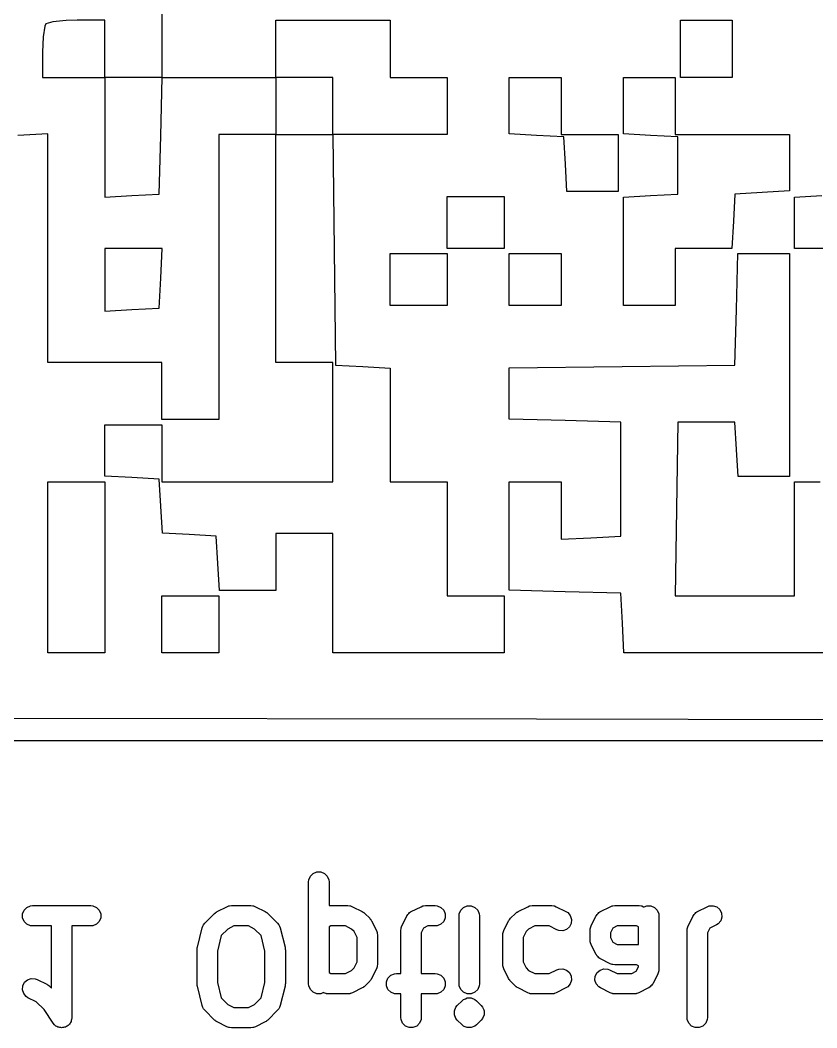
# Model space of a CAD drawing. Extents: x 110.4 to 184.6, y -131.1 to -56.8.
# Drawn here: x 142.35 to 150.17, y -107.9 to -98.01 of the extents above; entities that cross this region are included whole.
import ezdxf

# ---------------------------------------------------------------- set-up
doc = ezdxf.new("R2010")
doc.units = 0
doc.layers.add('BLACK', color=7, linetype='CONTINUOUS')

msp = doc.modelspace()

# ---------------------------------------------------------------- linework, layer by layer
at = {"layer": 'BLACK', "linetype": 'CONTINUOUS'}
for p, q in [((143.738022, -97.44801), (143.738021, -98.00793)), ((142.601214, -98.041864), (142.590268, -98.066021)), ((142.667486, -98.0228), (142.601214, -98.041864)), ((142.80091, -98.010489), (142.667486, -98.0228)), ((142.906625, -98.007929), (142.80091, -98.010489)), ((143.178102, -98.007929), (142.906625, -98.007929)), ((143.178102, -98.28789), (143.178102, -98.007929)), ((143.738021, -98.00793), (143.738021, -98.56785)), ((144.857861, -98.28789), (144.857861, -98.007929)), ((144.857861, -98.007929), (145.417781, -98.00793)), ((145.417781, -98.00793), (145.977701, -98.00793)), ((145.977701, -98.00793), (145.977702, -98.28789)), ((148.828202, -98.28789), (148.828202, -98.00793)), ((148.828202, -98.00793), (149.082711, -98.00793)), ((149.082711, -98.00793), (149.33722, -98.00793)), ((149.33722, -98.00793), (149.33722, -98.28789)), ((142.590268, -98.066021), (142.573773, -98.171034)), ((142.573773, -98.171034), (142.56728, -98.321824)), ((142.56728, -98.321824), (142.56728, -98.56785)), ((143.178103, -98.56785), (143.178102, -98.28789)), ((144.857862, -98.56785), (144.857861, -98.28789)), ((145.977702, -98.28789), (145.977701, -98.56785)), ((148.828202, -98.56785), (148.828202, -98.28789)), ((149.33722, -98.28789), (149.33722, -98.56785)), ((142.56728, -98.56785), (142.872691, -98.567851)), ((142.872691, -98.567851), (143.178103, -98.56785)), ((143.459729, -98.56785), (143.178103, -98.56785)), ((143.178103, -98.56785), (143.178103, -99.15588)), ((143.738021, -98.56785), (143.459729, -98.56785)), ((143.726963, -99.140495), (143.741356, -98.56785)), ((143.741356, -98.56785), (144.29794, -98.56785)), ((144.29794, -98.56785), (144.857862, -98.56785)), ((144.857862, -98.56785), (144.857861, -98.84781)), ((145.137821, -98.56785), (144.857862, -98.56785)), ((145.417781, -98.56785), (145.137821, -98.56785)), ((145.417781, -98.84781), (145.417781, -98.56785)), ((145.977701, -98.56785), (146.257661, -98.56785)), ((146.257661, -98.56785), (146.537621, -98.56785)), ((146.537621, -98.56785), (146.537621, -98.84781)), ((147.148442, -98.845149), (147.148442, -98.56785)), ((147.148442, -98.56785), (147.402951, -98.56785)), ((147.402951, -98.56785), (147.65746, -98.56785)), ((147.65746, -98.56785), (147.65746, -98.84781)), ((148.268282, -98.84515), (148.268282, -98.567851)), ((148.268282, -98.567851), (148.522791, -98.567851)), ((148.522791, -98.567851), (148.7773, -98.567851)), ((148.7773, -98.567851), (148.7773, -98.84781)), ((149.082711, -98.56785), (148.828202, -98.56785)), ((149.33722, -98.56785), (149.082711, -98.56785)), ((144.857861, -98.84781), (144.857861, -99.127769)), ((145.417781, -99.127769), (145.417781, -98.84781)), ((146.537621, -98.84781), (146.537621, -99.127769)), ((147.148442, -99.122449), (147.148442, -98.845149)), ((147.65746, -98.84781), (147.65746, -99.12777)), ((148.268282, -99.122449), (148.268282, -98.84515)), ((148.7773, -98.84781), (148.7773, -99.127769)), ((142.618182, -99.122689), (142.325496, -99.137955)), ((142.618181, -100.245069), (142.618182, -99.122689)), ((144.577901, -99.12777), (144.297941, -99.127769)), ((144.297941, -99.127769), (144.297941, -100.527569)), ((144.857861, -99.127769), (144.577901, -99.12777)), ((144.857861, -99.127769), (145.137821, -99.127769)), ((144.857862, -100.247609), (144.857861, -99.127769)), ((145.137821, -99.127769), (145.415833, -99.127769)), ((145.415833, -99.127769), (145.429533, -100.260335)), ((145.976727, -99.127769), (145.417781, -99.127769)), ((146.537621, -99.127769), (145.976727, -99.127769)), ((147.415677, -99.137835), (147.148442, -99.122449)), ((147.65746, -99.12777), (147.93742, -99.127769)), ((147.93742, -99.127769), (148.21738, -99.127769)), ((148.21738, -99.127769), (148.21738, -99.407729)), ((148.535516, -99.137835), (148.268282, -99.122449)), ((148.7773, -99.127769), (149.33722, -99.127769)), ((149.33722, -99.127769), (149.89714, -99.12777)), ((149.89714, -99.12777), (149.89714, -99.405069)), ((143.178103, -99.15588), (143.178102, -99.743911)), ((143.71257, -99.71314), (143.726963, -99.140495)), ((147.682911, -99.15322), (147.415677, -99.137835)), ((147.698297, -99.420455), (147.682911, -99.15322)), ((148.802751, -99.15322), (148.535516, -99.137835)), ((148.802751, -99.43318), (148.802751, -99.15322)), ((147.713682, -99.687689), (147.698297, -99.420455)), ((148.21738, -99.407729), (148.21738, -99.687689)), ((149.89714, -99.405069), (149.89714, -99.682369)), ((148.802751, -99.713139), (148.802751, -99.43318)), ((143.445337, -99.728526), (143.71257, -99.71314)), ((147.965531, -99.687689), (147.713682, -99.687689)), ((148.21738, -99.687689), (147.965531, -99.687689)), ((148.535515, -99.728526), (148.802751, -99.713139)), ((149.362671, -99.71314), (149.347285, -99.980375)), ((149.629905, -99.697755), (149.362671, -99.71314)), ((149.89714, -99.682369), (149.629905, -99.697755)), ((143.178102, -99.743911), (143.445337, -99.728526)), ((146.537621, -99.9931), (146.537621, -99.738591)), ((146.537621, -99.738591), (146.81758, -99.738591)), ((146.81758, -99.738591), (147.09754, -99.738591)), ((147.09754, -99.738591), (147.09754, -99.9931)), ((148.268282, -99.743911), (148.535515, -99.728526)), ((148.268282, -100.27572), (148.268282, -99.743911)), ((149.94804, -99.99576), (149.948041, -99.743911)), ((149.948041, -99.743911), (150.215276, -99.728526)), ((146.537621, -100.247609), (146.537621, -99.9931)), ((147.09754, -99.9931), (147.09754, -100.247609)), ((149.347285, -99.980375), (149.3319, -100.247609)), ((149.94804, -100.247609), (149.94804, -99.99576)), ((142.618182, -100.863751), (142.618181, -100.245069)), ((143.178103, -100.247609), (143.178102, -100.55568)), ((143.460602, -100.247609), (143.178103, -100.247609)), ((143.743102, -100.247609), (143.460602, -100.247609)), ((143.727836, -100.540295), (143.743102, -100.247609)), ((144.857861, -101.367449), (144.857862, -100.247609)), ((145.429533, -100.260335), (145.443232, -101.392901)), ((145.977701, -100.55302), (145.977701, -100.298511)), ((145.977701, -100.298511), (146.257661, -100.298511)), ((146.257661, -100.298511), (146.537621, -100.298511)), ((146.81758, -100.247609), (146.537621, -100.247609)), ((146.537621, -100.298511), (146.537621, -100.55302)), ((147.09754, -100.247609), (146.81758, -100.247609)), ((147.148442, -100.55302), (147.148442, -100.298511)), ((147.148442, -100.298511), (147.402951, -100.298511)), ((147.402951, -100.298511), (147.65746, -100.298511)), ((147.65746, -100.298511), (147.65746, -100.55302)), ((148.268282, -100.807529), (148.268282, -100.27572)), ((149.0546, -100.247609), (148.7773, -100.24761)), ((148.7773, -100.24761), (148.7773, -100.527569)), ((149.3319, -100.247609), (149.0546, -100.247609)), ((149.377118, -100.845705), (149.391566, -100.298511)), ((149.391566, -100.298511), (149.644353, -100.298511)), ((149.644353, -100.298511), (149.89714, -100.298511)), ((149.89714, -100.298511), (149.89714, -101.3929)), ((150.228001, -100.247609), (149.94804, -100.247609)), ((143.178102, -100.55568), (143.178102, -100.863751)), ((143.71257, -100.832979), (143.727836, -100.540295)), ((144.297941, -100.527569), (144.297941, -101.927369)), ((145.977701, -100.807529), (145.977701, -100.55302)), ((146.537621, -100.55302), (146.537621, -100.807529)), ((147.148442, -100.807529), (147.148442, -100.55302)), ((147.65746, -100.55302), (147.65746, -100.807529)), ((148.7773, -100.527569), (148.7773, -100.807529)), ((146.257661, -100.807529), (145.977701, -100.807529)), ((146.537621, -100.807529), (146.257661, -100.807529)), ((147.402951, -100.807529), (147.148442, -100.807529)), ((147.65746, -100.807529), (147.402951, -100.807529)), ((148.522791, -100.807529), (148.268282, -100.807529)), ((148.7773, -100.807529), (148.522791, -100.807529)), ((142.618182, -101.367449), (142.618182, -100.863751)), ((143.178102, -100.863751), (143.445336, -100.848365)), ((143.445336, -100.848365), (143.71257, -100.832979)), ((149.362671, -101.3929), (149.377118, -100.845705)), ((143.178102, -101.367449), (142.618182, -101.367449)), ((143.738022, -101.367449), (143.178102, -101.367449)), ((143.738021, -101.647409), (143.738022, -101.367449)), ((145.137821, -101.367449), (144.857861, -101.367449)), ((145.417781, -101.367449), (145.137821, -101.367449)), ((145.417781, -101.95282), (145.417781, -101.367449)), ((145.443232, -101.392901), (145.710465, -101.408285)), ((145.710465, -101.408285), (145.977702, -101.423671)), ((147.148442, -101.420336), (148.255556, -101.406618)), ((148.255556, -101.406618), (149.362671, -101.3929)), ((149.89714, -101.3929), (149.89714, -102.487288)), ((145.977702, -101.423671), (145.977701, -101.980931)), ((147.148441, -101.67213), (147.148442, -101.420336)), ((143.738021, -101.927369), (143.738021, -101.647409)), ((147.148442, -101.923924), (147.148441, -101.67213)), ((143.178102, -102.230119), (143.178102, -101.97827)), ((143.178102, -101.97827), (143.458061, -101.97827)), ((143.458061, -101.97827), (143.738021, -101.97827)), ((144.017981, -101.927369), (143.738021, -101.927369)), ((143.738021, -101.97827), (143.738021, -102.25823)), ((144.297941, -101.927369), (144.017981, -101.927369)), ((145.417781, -102.53819), (145.417781, -101.95282)), ((145.977701, -101.980931), (145.977701, -102.538189)), ((147.695637, -101.938372), (147.148442, -101.923924)), ((148.242831, -101.95282), (147.695637, -101.938372)), ((148.242831, -102.512739), (148.242831, -101.95282)), ((148.802751, -101.95282), (148.788795, -102.805425)), ((149.082711, -101.95282), (148.802751, -101.95282)), ((149.362671, -101.95282), (149.082711, -101.95282)), ((149.378056, -102.220054), (149.362671, -101.95282)), ((143.178102, -102.481968), (143.178102, -102.230119)), ((143.738021, -102.25823), (143.738022, -102.53819)), ((149.393442, -102.487288), (149.378056, -102.220054)), ((143.445337, -102.497354), (143.178102, -102.481968)), ((143.71257, -102.512739), (143.445337, -102.497354)), ((149.645291, -102.487288), (149.393442, -102.487288)), ((149.89714, -102.487288), (149.645291, -102.487288)), ((142.618182, -102.53819), (142.898142, -102.538189)), ((142.618182, -103.37807), (142.618182, -102.53819)), ((142.898142, -102.538189), (143.178102, -102.53819)), ((143.178102, -102.53819), (143.178102, -103.37807)), ((143.727867, -102.777403), (143.71257, -102.512739)), ((143.738022, -102.53819), (144.577901, -102.538189)), ((144.577901, -102.538189), (145.417781, -102.53819)), ((145.977701, -102.538189), (146.257661, -102.53819)), ((146.257661, -102.53819), (146.537621, -102.53819)), ((146.537621, -102.53819), (146.537621, -103.09811)), ((147.148442, -103.070936), (147.148442, -102.538189)), ((147.148442, -102.538189), (147.402951, -102.538189)), ((147.402951, -102.538189), (147.65746, -102.538189)), ((147.65746, -102.538189), (147.65746, -102.82069)), ((148.242831, -103.072659), (148.242831, -102.512739)), ((149.948041, -103.09811), (149.948041, -102.53819)), ((149.948041, -102.53819), (150.19989, -102.53819)), ((143.743164, -103.042066), (143.727867, -102.777403)), ((147.65746, -102.82069), (147.657461, -103.103191)), ((148.788795, -102.805425), (148.774838, -103.658029)), ((144.007827, -103.057363), (143.743164, -103.042066)), ((144.27249, -103.072659), (144.007827, -103.057363)), ((144.287876, -103.339894), (144.27249, -103.072659)), ((145.137821, -103.047208), (144.857861, -103.047208)), ((144.857861, -103.047208), (144.857861, -103.327169)), ((145.417781, -103.047208), (145.137821, -103.047208)), ((145.417781, -103.632579), (145.417781, -103.047208)), ((147.148442, -103.603683), (147.148442, -103.070936)), ((147.657461, -103.103191), (147.950146, -103.087925)), ((147.950146, -103.087925), (148.242831, -103.072659)), ((146.537621, -103.09811), (146.537621, -103.65803)), ((149.948041, -103.658029), (149.948041, -103.09811)), ((142.618182, -104.217951), (142.618182, -103.37807)), ((143.178102, -103.37807), (143.178103, -104.21795)), ((144.303261, -103.607128), (144.287876, -103.339894)), ((144.857861, -103.327169), (144.857861, -103.607128)), ((143.738022, -103.93799), (143.738021, -103.65803)), ((143.738021, -103.65803), (144.017981, -103.65803)), ((144.017981, -103.65803), (144.29794, -103.65803)), ((144.29794, -103.65803), (144.297941, -103.93799)), ((144.580561, -103.607128), (144.303261, -103.607128)), ((144.857861, -103.607128), (144.580561, -103.607128)), ((145.417781, -104.21795), (145.417781, -103.632579)), ((146.537621, -103.65803), (146.81758, -103.65803)), ((146.81758, -103.65803), (147.09754, -103.65803)), ((147.09754, -103.65803), (147.09754, -103.93799)), ((147.695637, -103.618132), (147.148442, -103.603683)), ((148.242831, -103.632579), (147.695637, -103.618132)), ((148.258097, -103.925264), (148.242831, -103.632579)), ((148.774838, -103.658029), (149.36144, -103.65803)), ((149.36144, -103.65803), (149.948041, -103.658029)), ((143.738021, -104.21795), (143.738022, -103.93799)), ((144.297941, -103.93799), (144.29794, -104.21795)), ((147.09754, -103.93799), (147.09754, -104.21795)), ((148.273362, -104.217951), (148.258097, -103.925264)), ((142.898142, -104.21795), (142.618182, -104.217951)), ((143.178103, -104.21795), (142.898142, -104.21795)), ((144.017981, -104.21795), (143.738021, -104.21795)), ((144.29794, -104.21795), (144.017981, -104.21795)), ((146.257661, -104.21795), (145.417781, -104.21795)), ((147.09754, -104.21795), (146.257661, -104.21795)), ((149.362671, -104.21795), (148.273362, -104.217951)), ((150.451978, -104.21795), (149.362671, -104.21795)), ((137.50255, -104.854222), (147.415677, -104.867076)), ((147.415677, -104.867076), (157.328803, -104.87993)), ((147.428402, -105.08328), (137.273492, -105.08328)), ((157.583312, -105.08328), (147.428402, -105.08328)), ((145.178935, -106.466447), (145.180856, -106.446938)), ((145.180856, -106.446938), (145.195788, -106.41089)), ((145.195788, -106.41089), (145.223378, -106.3833)), ((145.223378, -106.3833), (145.259426, -106.368368)), ((145.259426, -106.368368), (145.298444, -106.368368)), ((145.298444, -106.368368), (145.334492, -106.3833)), ((145.334492, -106.3833), (145.362082, -106.41089)), ((145.362082, -106.41089), (145.377014, -106.446938)), ((145.377014, -106.446938), (145.378935, -106.466447)), ((145.178935, -107.466447), (145.178935, -106.466447)), ((145.378935, -106.466447), (145.378935, -106.69978)), ((142.371332, -106.780271), (142.386264, -106.744223)), ((142.386264, -106.744223), (142.413854, -106.716633)), ((142.413854, -106.716633), (142.449902, -106.701701)), ((142.449902, -106.701701), (142.469411, -106.69978)), ((142.469411, -106.69978), (143.040839, -106.69978)), ((143.040839, -106.69978), (143.060348, -106.701701)), ((143.060348, -106.701701), (143.096396, -106.716633)), ((143.096396, -106.716633), (143.123986, -106.744223)), ((143.123986, -106.744223), (143.138918, -106.780271)), ((144.281832, -106.757958), (144.37707, -106.710338)), ((144.37707, -106.710338), (144.395379, -106.703331)), ((144.395379, -106.703331), (144.398962, -106.703076)), ((144.398962, -106.703076), (144.402283, -106.701701)), ((144.402283, -106.701701), (144.421792, -106.69978)), ((144.421792, -106.69978), (144.612268, -106.69978)), ((144.612268, -106.69978), (144.631777, -106.701701)), ((144.631777, -106.701701), (144.635096, -106.703076)), ((144.635096, -106.703076), (144.638682, -106.703331)), ((144.638682, -106.703331), (144.65699, -106.710338)), ((144.65699, -106.710338), (144.752228, -106.757958)), ((145.378935, -106.69978), (145.564649, -106.69978)), ((145.564649, -106.69978), (145.584158, -106.701701)), ((145.584158, -106.701701), (145.587477, -106.703076)), ((145.587477, -106.703076), (145.591063, -106.703331)), ((145.591063, -106.703331), (145.609371, -106.710338)), ((145.609371, -106.710338), (145.704609, -106.757958)), ((146.186594, -106.757958), (146.281832, -106.710338)), ((146.281832, -106.710338), (146.300141, -106.703331)), ((146.300141, -106.703331), (146.303724, -106.703076)), ((146.303724, -106.703076), (146.307045, -106.701701)), ((146.307045, -106.701701), (146.326554, -106.69978)), ((146.326554, -106.69978), (146.421792, -106.69978)), ((146.421792, -106.69978), (146.441301, -106.701701)), ((146.441301, -106.701701), (146.477349, -106.716633)), ((146.477349, -106.716633), (146.504939, -106.744223)), ((146.504939, -106.744223), (146.519871, -106.780271)), ((146.657047, -106.780271), (146.671979, -106.744223)), ((146.671979, -106.744223), (146.699569, -106.716633)), ((146.699569, -106.716633), (146.735617, -106.701701)), ((146.735617, -106.701701), (146.774635, -106.701701)), ((146.774635, -106.701701), (146.810683, -106.716633)), ((146.810683, -106.716633), (146.838273, -106.744223)), ((146.838273, -106.744223), (146.853205, -106.780271)), ((147.234213, -106.757958), (147.329451, -106.710338)), ((147.329451, -106.710338), (147.34776, -106.703331)), ((147.34776, -106.703331), (147.351343, -106.703076)), ((147.351343, -106.703076), (147.354664, -106.701701)), ((147.354664, -106.701701), (147.374173, -106.69978)), ((147.374173, -106.69978), (147.564649, -106.69978)), ((147.564649, -106.69978), (147.584158, -106.701701)), ((147.584158, -106.701701), (147.587477, -106.703076)), ((147.587477, -106.703076), (147.591063, -106.703331)), ((147.591063, -106.703331), (147.609371, -106.710338)), ((147.609371, -106.710338), (147.704609, -106.757958)), ((148.043737, -106.757958), (148.138975, -106.710338)), ((148.138975, -106.710338), (148.157284, -106.703331)), ((148.157284, -106.703331), (148.160867, -106.703076)), ((148.160867, -106.703076), (148.164188, -106.701701)), ((148.164188, -106.701701), (148.183697, -106.69978)), ((148.183697, -106.69978), (148.421792, -106.69978)), ((148.421792, -106.69978), (148.441301, -106.701701)), ((148.441301, -106.701701), (148.44462, -106.703076)), ((148.44462, -106.703076), (148.448206, -106.703331)), ((148.448206, -106.703331), (148.466514, -106.710338)), ((148.466514, -106.710338), (148.471115, -106.712638)), ((148.471115, -106.712638), (148.497521, -106.701701)), ((148.497521, -106.701701), (148.536539, -106.701701)), ((148.536539, -106.701701), (148.572587, -106.716633)), ((148.572587, -106.716633), (148.600177, -106.744223)), ((148.600177, -106.744223), (148.615109, -106.780271)), ((148.996118, -106.757958), (149.091356, -106.710338)), ((149.091356, -106.710338), (149.109665, -106.703331)), ((149.109665, -106.703331), (149.148585, -106.700565)), ((149.148585, -106.700565), (149.185601, -106.712903)), ((149.185601, -106.712903), (149.215078, -106.738468)), ((149.215078, -106.738468), (149.232527, -106.773366)), ((142.371332, -106.819289), (142.371332, -106.780271)), ((142.386264, -106.855337), (142.371332, -106.819289)), ((143.138918, -106.819289), (143.123986, -106.855337)), ((143.138918, -106.780271), (143.138918, -106.819289)), ((144.160605, -106.871927), (144.255843, -106.776689)), ((144.255843, -106.776689), (144.263512, -106.770394)), ((144.263512, -106.770394), (144.265242, -106.768401)), ((144.265242, -106.768401), (144.268248, -106.766508)), ((144.268248, -106.766508), (144.270997, -106.764253)), ((144.270997, -106.764253), (144.273437, -106.763241)), ((144.273437, -106.763241), (144.281832, -106.757958)), ((144.752228, -106.757958), (144.760623, -106.763242)), ((144.760623, -106.763242), (144.763063, -106.764253)), ((144.763063, -106.764253), (144.765808, -106.766506)), ((144.765808, -106.766506), (144.768819, -106.768401)), ((144.768819, -106.768401), (144.77055, -106.770397)), ((144.77055, -106.770397), (144.778217, -106.776689)), ((144.778217, -106.776689), (144.873455, -106.871927)), ((145.704609, -106.757958), (145.713004, -106.763242)), ((145.713004, -106.763242), (145.715444, -106.764253)), ((145.715444, -106.764253), (145.718189, -106.766506)), ((145.718189, -106.766506), (145.7212, -106.768401)), ((145.7212, -106.768401), (145.722931, -106.770397)), ((145.722931, -106.770397), (145.730598, -106.776689)), ((145.730598, -106.776689), (145.778216, -106.824308)), ((145.778216, -106.824308), (145.784508, -106.831974)), ((145.784508, -106.831974), (145.786506, -106.833707)), ((145.786506, -106.833707), (145.788399, -106.836715)), ((145.788399, -106.836715), (145.790653, -106.839461)), ((145.790653, -106.839461), (145.791663, -106.841901)), ((145.791663, -106.841901), (145.796949, -106.850298)), ((145.796949, -106.850298), (145.844568, -106.945535)), ((146.094254, -106.897917), (146.141873, -106.802679)), ((146.141873, -106.802679), (146.143925, -106.799418)), ((146.143925, -106.799418), (146.144439, -106.797878)), ((146.144439, -106.797878), (146.146102, -106.79596)), ((146.146102, -106.79596), (146.152316, -106.786089)), ((146.152316, -106.786089), (146.161788, -106.777873)), ((146.161788, -106.777873), (146.170004, -106.768401)), ((146.170004, -106.768401), (146.179875, -106.762187)), ((146.179875, -106.762187), (146.181793, -106.760524)), ((146.181793, -106.760524), (146.183333, -106.76001)), ((146.183333, -106.76001), (146.186594, -106.757958)), ((146.519871, -106.819289), (146.504939, -106.855337)), ((146.519871, -106.780271), (146.519871, -106.819289)), ((146.655126, -106.79978), (146.657047, -106.780271)), ((146.655126, -107.466447), (146.655126, -106.79978)), ((146.853205, -106.780271), (146.855126, -106.79978)), ((146.855126, -106.79978), (146.855126, -107.466447)), ((147.094254, -106.945536), (147.141873, -106.850298)), ((147.141873, -106.850298), (147.147158, -106.841901)), ((147.147158, -106.841901), (147.148169, -106.839462)), ((147.148169, -106.839462), (147.150422, -106.836715)), ((147.150422, -106.836715), (147.152316, -106.833708)), ((147.152316, -106.833708), (147.15431, -106.831978)), ((147.15431, -106.831978), (147.160605, -106.824308)), ((147.160605, -106.824308), (147.208224, -106.77669)), ((147.208224, -106.77669), (147.215893, -106.770395)), ((147.215893, -106.770395), (147.217623, -106.768401)), ((147.217623, -106.768401), (147.220627, -106.766509)), ((147.220627, -106.766509), (147.223377, -106.764253)), ((147.223377, -106.764253), (147.22582, -106.763241)), ((147.22582, -106.763241), (147.234213, -106.757958)), ((147.704609, -106.757958), (147.7212, -106.768401)), ((147.7212, -106.768401), (147.746764, -106.797878)), ((147.746764, -106.797878), (147.759102, -106.834894)), ((147.759102, -106.834894), (147.756336, -106.873814)), ((147.951397, -106.897917), (147.999016, -106.802679)), ((147.999016, -106.802679), (148.001068, -106.799418)), ((148.001068, -106.799418), (148.001582, -106.797878)), ((148.001582, -106.797878), (148.003245, -106.79596)), ((148.003245, -106.79596), (148.009459, -106.786089)), ((148.009459, -106.786089), (148.018931, -106.777873)), ((148.018931, -106.777873), (148.027147, -106.768401)), ((148.027147, -106.768401), (148.037018, -106.762187)), ((148.037018, -106.762187), (148.038936, -106.760524)), ((148.038936, -106.760524), (148.040476, -106.76001)), ((148.040476, -106.76001), (148.043737, -106.757958)), ((148.615109, -106.780271), (148.61703, -106.79978)), ((148.61703, -106.79978), (148.61703, -107.32359)), ((148.903778, -106.897917), (148.951397, -106.802679)), ((148.951397, -106.802679), (148.953449, -106.799418)), ((148.953449, -106.799418), (148.953963, -106.797878)), ((148.953963, -106.797878), (148.955626, -106.79596)), ((148.955626, -106.79596), (148.96184, -106.786089)), ((148.96184, -106.786089), (148.971312, -106.777873)), ((148.971312, -106.777873), (148.979528, -106.768401)), ((148.979528, -106.768401), (148.989399, -106.762187)), ((148.989399, -106.762187), (148.991317, -106.760524)), ((148.991317, -106.760524), (148.992857, -106.76001)), ((148.992857, -106.76001), (148.996118, -106.757958)), ((149.222955, -106.849302), (149.197391, -106.878779)), ((149.235293, -106.812286), (149.222955, -106.849302)), ((149.232527, -106.773366), (149.235293, -106.812286)), ((142.413854, -106.882927), (142.386264, -106.855337)), ((142.449902, -106.897859), (142.413854, -106.882927)), ((142.469411, -106.89978), (142.449902, -106.897859)), ((142.655125, -106.89978), (142.469411, -106.89978)), ((142.655125, -107.510739), (142.655125, -106.89978)), ((143.040839, -106.89978), (142.855125, -106.89978)), ((142.855125, -106.89978), (142.855125, -107.79978)), ((143.060348, -106.897859), (143.040839, -106.89978)), ((143.096396, -106.882927), (143.060348, -106.897859)), ((143.123986, -106.855337), (143.096396, -106.882927)), ((144.086683, -107.10886), (144.134302, -106.918385)), ((144.134302, -106.918385), (144.140897, -106.899924)), ((144.140897, -106.899924), (144.145323, -106.893949)), ((144.145323, -106.893949), (144.148169, -106.887081)), ((144.148169, -106.887081), (144.160605, -106.871927)), ((144.385792, -106.929583), (144.321612, -106.993764)), ((144.445398, -106.89978), (144.385792, -106.929583)), ((144.588662, -106.89978), (144.445398, -106.89978)), ((144.648267, -106.929583), (144.588662, -106.89978)), ((144.712448, -106.993764), (144.648267, -106.929583)), ((144.873455, -106.871927), (144.885891, -106.887081)), ((144.885891, -106.887081), (144.888736, -106.893949)), ((144.888736, -106.893949), (144.893163, -106.899924)), ((144.893163, -106.899924), (144.899758, -106.918384)), ((144.899758, -106.918384), (144.947377, -107.10886)), ((145.397779, -106.89978), (145.378935, -106.909202)), ((145.378935, -106.909202), (145.378935, -107.357024)), ((145.541043, -106.89978), (145.397779, -106.89978)), ((145.600649, -106.929583), (145.541043, -106.89978)), ((145.62532, -106.954254), (145.600649, -106.929583)), ((145.844568, -106.945535), (145.851574, -106.963844)), ((146.083697, -106.942638), (146.085618, -106.923129)), ((146.083697, -107.366447), (146.083697, -106.942638)), ((146.085618, -106.923129), (146.086993, -106.919808)), ((146.086993, -106.919808), (146.087248, -106.916225)), ((146.087248, -106.916225), (146.094254, -106.897917)), ((146.305852, -106.921934), (146.283697, -106.966245)), ((146.35016, -106.89978), (146.305852, -106.921934)), ((146.421792, -106.89978), (146.35016, -106.89978)), ((146.441301, -106.897859), (146.421792, -106.89978)), ((146.477349, -106.882927), (146.441301, -106.897859)), ((146.504939, -106.855337), (146.477349, -106.882927)), ((147.087248, -106.963844), (147.094254, -106.945536)), ((147.338171, -106.929584), (147.313502, -106.954254)), ((147.397779, -106.89978), (147.338171, -106.929584)), ((147.541043, -106.89978), (147.397779, -106.89978)), ((147.615165, -106.936842), (147.541043, -106.89978)), ((147.633474, -106.943849), (147.615165, -106.936842)), ((147.672394, -106.946615), (147.633474, -106.943849)), ((147.70941, -106.934277), (147.672394, -106.946615)), ((147.738887, -106.908712), (147.70941, -106.934277)), ((147.756336, -106.873814), (147.738887, -106.908712)), ((147.94084, -106.942638), (147.942761, -106.923129)), ((147.94084, -107.037876), (147.94084, -106.942638)), ((147.942761, -106.923129), (147.944136, -106.919808)), ((147.944136, -106.919808), (147.944391, -106.916225)), ((147.944391, -106.916225), (147.951397, -106.897917)), ((148.162995, -106.921934), (148.14084, -106.966245)), ((148.207303, -106.89978), (148.162995, -106.921934)), ((148.398186, -106.89978), (148.207303, -106.89978)), ((148.41703, -106.909202), (148.398186, -106.89978)), ((148.41703, -107.080733), (148.41703, -106.909202)), ((148.893221, -106.942638), (148.895142, -106.923129)), ((148.893221, -107.79978), (148.893221, -106.942638)), ((148.895142, -106.923129), (148.896517, -106.919808)), ((148.896517, -106.919808), (148.896772, -106.916225)), ((148.896772, -106.916225), (148.903778, -106.897917)), ((149.115376, -106.921934), (149.093221, -106.966245)), ((149.1808, -106.889222), (149.115376, -106.921934)), ((149.197391, -106.878779), (149.1808, -106.889222)), ((144.321612, -106.993764), (144.283697, -107.145424)), ((144.750363, -107.145423), (144.712448, -106.993764)), ((145.655125, -107.013864), (145.62532, -106.954254)), ((145.655125, -107.252364), (145.655125, -107.013864)), ((145.851574, -106.963844), (145.851828, -106.967427)), ((145.851828, -106.967427), (145.853204, -106.970748)), ((145.853204, -106.970748), (145.855125, -106.990257)), ((145.855125, -106.990257), (145.855125, -107.275971)), ((146.283697, -106.966245), (146.283697, -107.366447)), ((147.083697, -106.990257), (147.085618, -106.970748)), ((147.083697, -107.275971), (147.083697, -106.990257)), ((147.085618, -106.970748), (147.086993, -106.967427)), ((147.086993, -106.967427), (147.087248, -106.963844)), ((147.313502, -106.954254), (147.283697, -107.013864)), ((147.283697, -107.013864), (147.283697, -107.252363)), ((147.942761, -107.057385), (147.94084, -107.037876)), ((148.14084, -106.966245), (148.14084, -107.014268)), ((148.14084, -107.014268), (148.162995, -107.058578)), ((149.093221, -106.966245), (149.093221, -107.79978)), ((144.083697, -107.133114), (144.084032, -107.129711)), ((144.083697, -107.466447), (144.083697, -107.133114)), ((144.083815, -107.128253), (144.084894, -107.120955)), ((144.084032, -107.129711), (144.083815, -107.128253)), ((144.084894, -107.120955), (144.085618, -107.113605)), ((144.085618, -107.113605), (144.086182, -107.112241)), ((144.086182, -107.112241), (144.086683, -107.10886)), ((144.283697, -107.145424), (144.283697, -107.454137)), ((144.750363, -107.454137), (144.750363, -107.145423)), ((144.947377, -107.10886), (144.947877, -107.112241)), ((144.947877, -107.112241), (144.948442, -107.113605)), ((144.948442, -107.113605), (144.949165, -107.120955)), ((144.949165, -107.120955), (144.950245, -107.128253)), ((144.950245, -107.128253), (144.950027, -107.129711)), ((144.950027, -107.129711), (144.950363, -107.133114)), ((144.950363, -107.133114), (144.950363, -107.466447)), ((147.944136, -107.060705), (147.942761, -107.057385)), ((147.944391, -107.064289), (147.944136, -107.060705)), ((147.951397, -107.082597), (147.944391, -107.064289)), ((147.999016, -107.177835), (147.951397, -107.082597)), ((148.162995, -107.058578), (148.207304, -107.080733)), ((148.207304, -107.080733), (148.41703, -107.080733)), ((148.001069, -107.181098), (147.999016, -107.177835)), ((148.001583, -107.182637), (148.001069, -107.181098)), ((148.003245, -107.184553), (148.001583, -107.182637)), ((148.009459, -107.194425), (148.003245, -107.184553)), ((148.018929, -107.202638), (148.009459, -107.194425)), ((148.027147, -107.212114), (148.018929, -107.202638)), ((148.03702, -107.218328), (148.027147, -107.212114)), ((148.038936, -107.21999), (148.03702, -107.218328)), ((148.040474, -107.220502), (148.038936, -107.21999)), ((148.043738, -107.222557), (148.040474, -107.220502)), ((148.138975, -107.270176), (148.043738, -107.222557)), ((145.541042, -107.366447), (145.600651, -107.336641)), ((145.600651, -107.336641), (145.62532, -107.311973)), ((145.62532, -107.311973), (145.655125, -107.252364)), ((145.844568, -107.320693), (145.796949, -107.41593)), ((145.851574, -107.302384), (145.844568, -107.320693)), ((145.851828, -107.2988), (145.851574, -107.302384)), ((145.853204, -107.29548), (145.851828, -107.2988)), ((145.855125, -107.275971), (145.853204, -107.29548)), ((147.085618, -107.29548), (147.083697, -107.275971)), ((147.086993, -107.2988), (147.085618, -107.29548)), ((147.087248, -107.302384), (147.086993, -107.2988)), ((147.094254, -107.320692), (147.087248, -107.302384)), ((147.141873, -107.41593), (147.094254, -107.320692)), ((147.283697, -107.252363), (147.313502, -107.311973)), ((147.313502, -107.311973), (147.33817, -107.336642)), ((147.33817, -107.336642), (147.39778, -107.366447)), ((147.541042, -107.366447), (147.615165, -107.329385)), ((147.615165, -107.329385), (147.633474, -107.322379)), ((147.633474, -107.322379), (147.672394, -107.319613)), ((147.672394, -107.319613), (147.70941, -107.331952)), ((147.70941, -107.331952), (147.738887, -107.357517)), ((148.009459, -107.357516), (148.038936, -107.331952)), ((148.038936, -107.331952), (148.075952, -107.319613)), ((148.075952, -107.319613), (148.114872, -107.322379)), ((148.114872, -107.322379), (148.13318, -107.329385)), ((148.13318, -107.329385), (148.207304, -107.366447)), ((148.157284, -107.277182), (148.138975, -107.270176)), ((148.160867, -107.277436), (148.157284, -107.277182)), ((148.164188, -107.278812), (148.160867, -107.277436)), ((148.183697, -107.280733), (148.164188, -107.278812)), ((148.398185, -107.280733), (148.183697, -107.280733)), ((148.350566, -107.366447), (148.394875, -107.344291)), ((148.394875, -107.344291), (148.41703, -107.299983)), ((148.41703, -107.290155), (148.398185, -107.280733)), ((148.41703, -107.299983), (148.41703, -107.290155)), ((148.615109, -107.343099), (148.613733, -107.346419)), ((148.61703, -107.32359), (148.615109, -107.343099)), ((142.390411, -107.452754), (142.419888, -107.42719)), ((142.419888, -107.42719), (142.456904, -107.414851)), ((142.456904, -107.414851), (142.495824, -107.417617)), ((142.495824, -107.417617), (142.514132, -107.424623)), ((142.514132, -107.424623), (142.60937, -107.472242)), ((145.378935, -107.357024), (145.39778, -107.366447)), ((145.39778, -107.366447), (145.541042, -107.366447)), ((145.778216, -107.44192), (145.730598, -107.489539)), ((145.784508, -107.434253), (145.778216, -107.44192)), ((145.786506, -107.432521), (145.784508, -107.434253)), ((145.788399, -107.429512), (145.786506, -107.432521)), ((145.790653, -107.426767), (145.788399, -107.429512)), ((145.791663, -107.424326), (145.790653, -107.426767)), ((145.796949, -107.41593), (145.791663, -107.424326)), ((145.942761, -107.446938), (145.957693, -107.41089)), ((145.957693, -107.41089), (145.985283, -107.3833)), ((145.985283, -107.3833), (146.021331, -107.368368)), ((146.021331, -107.368368), (146.04084, -107.366447)), ((146.04084, -107.366447), (146.083697, -107.366447)), ((146.283697, -107.366447), (146.421792, -107.366447)), ((146.421792, -107.366447), (146.441301, -107.368368)), ((146.441301, -107.368368), (146.477349, -107.3833)), ((146.477349, -107.3833), (146.504939, -107.41089)), ((146.504939, -107.41089), (146.519871, -107.446938)), ((147.147158, -107.424326), (147.141873, -107.41593)), ((147.148169, -107.426766), (147.147158, -107.424326)), ((147.150422, -107.429512), (147.148169, -107.426766)), ((147.152316, -107.43252), (147.150422, -107.429512)), ((147.15431, -107.434249), (147.152316, -107.43252)), ((147.160605, -107.44192), (147.15431, -107.434249)), ((147.208224, -107.489538), (147.160605, -107.44192)), ((147.39778, -107.366447), (147.541042, -107.366447)), ((147.738887, -107.357517), (147.756336, -107.392415)), ((147.759101, -107.431335), (147.746763, -107.468351)), ((147.756336, -107.392415), (147.759101, -107.431335)), ((147.989244, -107.431335), (147.99201, -107.392415)), ((148.001583, -107.468351), (147.989244, -107.431335)), ((147.99201, -107.392415), (148.009459, -107.357516)), ((148.207304, -107.366447), (148.350566, -107.366447)), ((148.606473, -107.368312), (148.558854, -107.463549)), ((148.613479, -107.350003), (148.606473, -107.368312)), ((148.613733, -107.346419), (148.613479, -107.350003)), ((142.370196, -107.526573), (142.372962, -107.487653)), ((142.382535, -107.563589), (142.370196, -107.526573)), ((142.372962, -107.487653), (142.390411, -107.452754)), ((142.60937, -107.472242), (142.617766, -107.477527)), ((142.617766, -107.477527), (142.620206, -107.478538)), ((142.620206, -107.478538), (142.622952, -107.480791)), ((142.622952, -107.480791), (142.62596, -107.482685)), ((142.62596, -107.482685), (142.627689, -107.484679)), ((142.627689, -107.484679), (142.63536, -107.490974)), ((142.63536, -107.490974), (142.655125, -107.510739)), ((144.084032, -107.469849), (144.083697, -107.466447)), ((144.083815, -107.471308), (144.084032, -107.469849)), ((144.084894, -107.478605), (144.083815, -107.471308)), ((144.085618, -107.485956), (144.084894, -107.478605)), ((144.086182, -107.487319), (144.085618, -107.485956)), ((144.086683, -107.490701), (144.086182, -107.487319)), ((144.134302, -107.681176), (144.086683, -107.490701)), ((144.283697, -107.454137), (144.321612, -107.605797)), ((144.712448, -107.605796), (144.750363, -107.454137)), ((144.947377, -107.490701), (144.899758, -107.681177)), ((144.947877, -107.487319), (144.947377, -107.490701)), ((144.948442, -107.485956), (144.947877, -107.487319)), ((144.949165, -107.478605), (144.948442, -107.485956)), ((144.950245, -107.471308), (144.949165, -107.478605)), ((144.950363, -107.466447), (144.950027, -107.469849)), ((144.950027, -107.469849), (144.950245, -107.471308)), ((145.180856, -107.485956), (145.178935, -107.466447)), ((145.195788, -107.522004), (145.180856, -107.485956)), ((145.223378, -107.549594), (145.195788, -107.522004)), ((145.704608, -107.508271), (145.60937, -107.55589)), ((145.713004, -107.502985), (145.704608, -107.508271)), ((145.715444, -107.501975), (145.713004, -107.502985)), ((145.71819, -107.499721), (145.715444, -107.501975)), ((145.721198, -107.497828), (145.71819, -107.499721)), ((145.722927, -107.495833), (145.721198, -107.497828)), ((145.730598, -107.489539), (145.722927, -107.495833)), ((145.942761, -107.485956), (145.942761, -107.446938)), ((145.957693, -107.522004), (145.942761, -107.485956)), ((145.985283, -107.549594), (145.957693, -107.522004)), ((146.504939, -107.522004), (146.477349, -107.549594)), ((146.519871, -107.485956), (146.504939, -107.522004)), ((146.519871, -107.446938), (146.519871, -107.485956)), ((146.657047, -107.485956), (146.655126, -107.466447)), ((146.671979, -107.522004), (146.657047, -107.485956)), ((146.699569, -107.549594), (146.671979, -107.522004)), ((146.838273, -107.522004), (146.810683, -107.549594)), ((146.853205, -107.485956), (146.838273, -107.522004)), ((146.855126, -107.466447), (146.853205, -107.485956)), ((147.21589, -107.49583), (147.208224, -107.489538)), ((147.217623, -107.497828), (147.21589, -107.49583)), ((147.220631, -107.499721), (147.217623, -107.497828)), ((147.223377, -107.501975), (147.220631, -107.499721)), ((147.225817, -107.502985), (147.223377, -107.501975)), ((147.234214, -107.508271), (147.225817, -107.502985)), ((147.329451, -107.55589), (147.234214, -107.508271)), ((147.704608, -107.508271), (147.60937, -107.55589)), ((147.721198, -107.497828), (147.704608, -107.508271)), ((147.746763, -107.468351), (147.721198, -107.497828)), ((148.027147, -107.497828), (148.001583, -107.468351)), ((148.043738, -107.508271), (148.027147, -107.497828)), ((148.138975, -107.55589), (148.043738, -107.508271)), ((148.514132, -107.508271), (148.418894, -107.55589)), ((148.517395, -107.506217), (148.514132, -107.508271)), ((148.518934, -107.505704), (148.517395, -107.506217)), ((148.52085, -107.504041), (148.518934, -107.505704)), ((148.530722, -107.497828), (148.52085, -107.504041)), ((148.538935, -107.488357), (148.530722, -107.497828)), ((148.548411, -107.48014), (148.538935, -107.488357)), ((148.554625, -107.470266), (148.548411, -107.48014)), ((148.556287, -107.468351), (148.554625, -107.470266)), ((148.556799, -107.466812), (148.556287, -107.468351)), ((148.558854, -107.463549), (148.556799, -107.466812)), ((142.408099, -107.593066), (142.382535, -107.563589)), ((142.42469, -107.603509), (142.408099, -107.593066)), ((142.505412, -107.64387), (142.42469, -107.603509)), ((144.321612, -107.605797), (144.385791, -107.669976)), ((144.648269, -107.669975), (144.712448, -107.605796)), ((145.259426, -107.564526), (145.223378, -107.549594)), ((145.298444, -107.564526), (145.259426, -107.564526)), ((145.324848, -107.553588), (145.298444, -107.564526)), ((145.329451, -107.55589), (145.324848, -107.553588)), ((145.34776, -107.562896), (145.329451, -107.55589)), ((145.351343, -107.56315), (145.34776, -107.562896)), ((145.354664, -107.564526), (145.351343, -107.56315)), ((145.374173, -107.566447), (145.354664, -107.564526)), ((145.564649, -107.566447), (145.374173, -107.566447)), ((145.584158, -107.564526), (145.564649, -107.566447)), ((145.587478, -107.56315), (145.584158, -107.564526)), ((145.591062, -107.562896), (145.587478, -107.56315)), ((145.60937, -107.55589), (145.591062, -107.562896)), ((146.021331, -107.564526), (145.985283, -107.549594)), ((146.04084, -107.566447), (146.021331, -107.564526)), ((146.083697, -107.566447), (146.04084, -107.566447)), ((146.083697, -107.79978), (146.083697, -107.566447)), ((146.421792, -107.566447), (146.283697, -107.566447)), ((146.283697, -107.566447), (146.283697, -107.79978)), ((146.441301, -107.564526), (146.421792, -107.566447)), ((146.477349, -107.549594), (146.441301, -107.564526)), ((146.636796, -107.68145), (146.684415, -107.633832)), ((146.684415, -107.633832), (146.699568, -107.621395)), ((146.699568, -107.621395), (146.71776, -107.61386)), ((146.735617, -107.564526), (146.699569, -107.549594)), ((146.71776, -107.61386), (146.735617, -107.606463)), ((146.774635, -107.564526), (146.735617, -107.564526)), ((146.735617, -107.606463), (146.774635, -107.606463)), ((146.810683, -107.549594), (146.774635, -107.564526)), ((146.774635, -107.606463), (146.810683, -107.621395)), ((146.810683, -107.621395), (146.825837, -107.633831)), ((146.825837, -107.633831), (146.873455, -107.68145)), ((147.34776, -107.562896), (147.329451, -107.55589)), ((147.351343, -107.56315), (147.34776, -107.562896)), ((147.354664, -107.564526), (147.351343, -107.56315)), ((147.374173, -107.566447), (147.354664, -107.564526)), ((147.564649, -107.566447), (147.374173, -107.566447)), ((147.584158, -107.564526), (147.564649, -107.566447)), ((147.587478, -107.56315), (147.584158, -107.564526)), ((147.591062, -107.562896), (147.587478, -107.56315)), ((147.60937, -107.55589), (147.591062, -107.562896)), ((148.157284, -107.562896), (148.138975, -107.55589)), ((148.160867, -107.56315), (148.157284, -107.562896)), ((148.164188, -107.564526), (148.160867, -107.56315)), ((148.183697, -107.566447), (148.164188, -107.564526)), ((148.374173, -107.566447), (148.183697, -107.566447)), ((148.393682, -107.564526), (148.374173, -107.566447)), ((148.397002, -107.56315), (148.393682, -107.564526)), ((148.400586, -107.562896), (148.397002, -107.56315)), ((148.418894, -107.55589), (148.400586, -107.562896)), ((142.582176, -107.720634), (142.505412, -107.64387)), ((142.67192, -107.85525), (142.582176, -107.720634)), ((144.140897, -107.699637), (144.134302, -107.681176)), ((144.145323, -107.705611), (144.140897, -107.699637)), ((144.148169, -107.71248), (144.145323, -107.705611)), ((144.160605, -107.727634), (144.148169, -107.71248)), ((144.255843, -107.822872), (144.160605, -107.727634)), ((144.385791, -107.669976), (144.445399, -107.69978)), ((144.445399, -107.69978), (144.588661, -107.69978)), ((144.588661, -107.69978), (144.648269, -107.669975)), ((144.873455, -107.727634), (144.778217, -107.822872)), ((144.885891, -107.71248), (144.873455, -107.727634)), ((144.888736, -107.705611), (144.885891, -107.71248)), ((144.893163, -107.699637), (144.888736, -107.705611)), ((144.899758, -107.681177), (144.893163, -107.699637)), ((146.609428, -107.732652), (146.62436, -107.696604)), ((146.609428, -107.77167), (146.609428, -107.732652)), ((146.62436, -107.696604), (146.624361, -107.696603)), ((146.624361, -107.696603), (146.636796, -107.68145)), ((146.873455, -107.68145), (146.885892, -107.696603)), ((146.885892, -107.696603), (146.897286, -107.724113)), ((146.897286, -107.724113), (146.900823, -107.732652)), ((146.900823, -107.732652), (146.900823, -107.77167)), ((142.847473, -107.838145), (142.842021, -107.846285)), ((142.849414, -107.828437), (142.847473, -107.838145)), ((142.853204, -107.819289), (142.849414, -107.828437)), ((142.855104, -107.799986), (142.853204, -107.819289)), ((142.855125, -107.799885), (142.855104, -107.799986)), ((142.855125, -107.79978), (142.855118, -107.79985)), ((142.855118, -107.79985), (142.855125, -107.799885)), ((144.263509, -107.829163), (144.255843, -107.822872)), ((144.265242, -107.831161), (144.263509, -107.829163)), ((144.268253, -107.833056), (144.265242, -107.831161)), ((144.270997, -107.835308), (144.268253, -107.833056)), ((144.273434, -107.836317), (144.270997, -107.835308)), ((144.281833, -107.841604), (144.273434, -107.836317)), ((144.760623, -107.836318), (144.752227, -107.841604)), ((144.763063, -107.835308), (144.760623, -107.836318)), ((144.765809, -107.833054), (144.763063, -107.835308)), ((144.768817, -107.831161), (144.765809, -107.833054)), ((144.770546, -107.829166), (144.768817, -107.831161)), ((144.778217, -107.822872), (144.770546, -107.829166)), ((146.085618, -107.819289), (146.083697, -107.79978)), ((146.10055, -107.855337), (146.085618, -107.819289)), ((146.281776, -107.819289), (146.266844, -107.855337)), ((146.283697, -107.79978), (146.281776, -107.819289)), ((146.62436, -107.807718), (146.609428, -107.77167)), ((146.636796, -107.822872), (146.62436, -107.807718)), ((146.684415, -107.87049), (146.636796, -107.822872)), ((146.873455, -107.822872), (146.825837, -107.870491)), ((146.885892, -107.807719), (146.873455, -107.822872)), ((146.900823, -107.77167), (146.885892, -107.807719)), ((148.895142, -107.819289), (148.893221, -107.79978)), ((148.910074, -107.855337), (148.895142, -107.819289)), ((149.0913, -107.819289), (149.076368, -107.855337)), ((149.093221, -107.79978), (149.0913, -107.819289)), ((142.671964, -107.855304), (142.67192, -107.85525)), ((142.671978, -107.855337), (142.671964, -107.855304)), ((142.672051, -107.85541), (142.671978, -107.855337)), ((142.68434, -107.870417), (142.672051, -107.85541)), ((142.692568, -107.875927), (142.68434, -107.870417)), ((142.699568, -107.882927), (142.692568, -107.875927)), ((142.708619, -107.886676), (142.699568, -107.882927)), ((142.71676, -107.892128), (142.708619, -107.886676)), ((142.726467, -107.894069), (142.71676, -107.892128)), ((142.735616, -107.897859), (142.726467, -107.894069)), ((142.745416, -107.897859), (142.735616, -107.897859)), ((142.755021, -107.89978), (142.745416, -107.897859)), ((142.764733, -107.897859), (142.755021, -107.89978)), ((142.774634, -107.897859), (142.764733, -107.897859)), ((142.783683, -107.89411), (142.774634, -107.897859)), ((142.793297, -107.892209), (142.783683, -107.89411)), ((142.801538, -107.886714), (142.793297, -107.892209)), ((142.810682, -107.882927), (142.801538, -107.886714)), ((142.817607, -107.876001), (142.810682, -107.882927)), ((142.825762, -107.870565), (142.817607, -107.876001)), ((142.831272, -107.862336), (142.825762, -107.870565)), ((142.838272, -107.855337), (142.831272, -107.862336)), ((142.842021, -107.846285), (142.838272, -107.855337)), ((144.37707, -107.889223), (144.281833, -107.841604)), ((144.395379, -107.896229), (144.37707, -107.889223)), ((144.398962, -107.896483), (144.395379, -107.896229)), ((144.402283, -107.897859), (144.398962, -107.896483)), ((144.421792, -107.89978), (144.402283, -107.897859)), ((144.612268, -107.89978), (144.421792, -107.89978)), ((144.631777, -107.897859), (144.612268, -107.89978)), ((144.635097, -107.896483), (144.631777, -107.897859)), ((144.638681, -107.896229), (144.635097, -107.896483)), ((144.656989, -107.889223), (144.638681, -107.896229)), ((144.752227, -107.841604), (144.656989, -107.889223)), ((146.12814, -107.882927), (146.10055, -107.855337)), ((146.164188, -107.897859), (146.12814, -107.882927)), ((146.203206, -107.897859), (146.164188, -107.897859)), ((146.239254, -107.882927), (146.203206, -107.897859)), ((146.266844, -107.855337), (146.239254, -107.882927)), ((146.699568, -107.882927), (146.684415, -107.87049)), ((146.705264, -107.885286), (146.699568, -107.882927)), ((146.735617, -107.897859), (146.705264, -107.885286)), ((146.774635, -107.897859), (146.735617, -107.897859)), ((146.810683, -107.882927), (146.774635, -107.897859)), ((146.825837, -107.870491), (146.810683, -107.882927)), ((148.937664, -107.882927), (148.910074, -107.855337)), ((148.973712, -107.897859), (148.937664, -107.882927)), ((149.01273, -107.897859), (148.973712, -107.897859)), ((149.048778, -107.882927), (149.01273, -107.897859)), ((149.076368, -107.855337), (149.048778, -107.882927))]:
    msp.add_line(p, q, dxfattribs=at)

doc.saveas('drawing.dxf')
